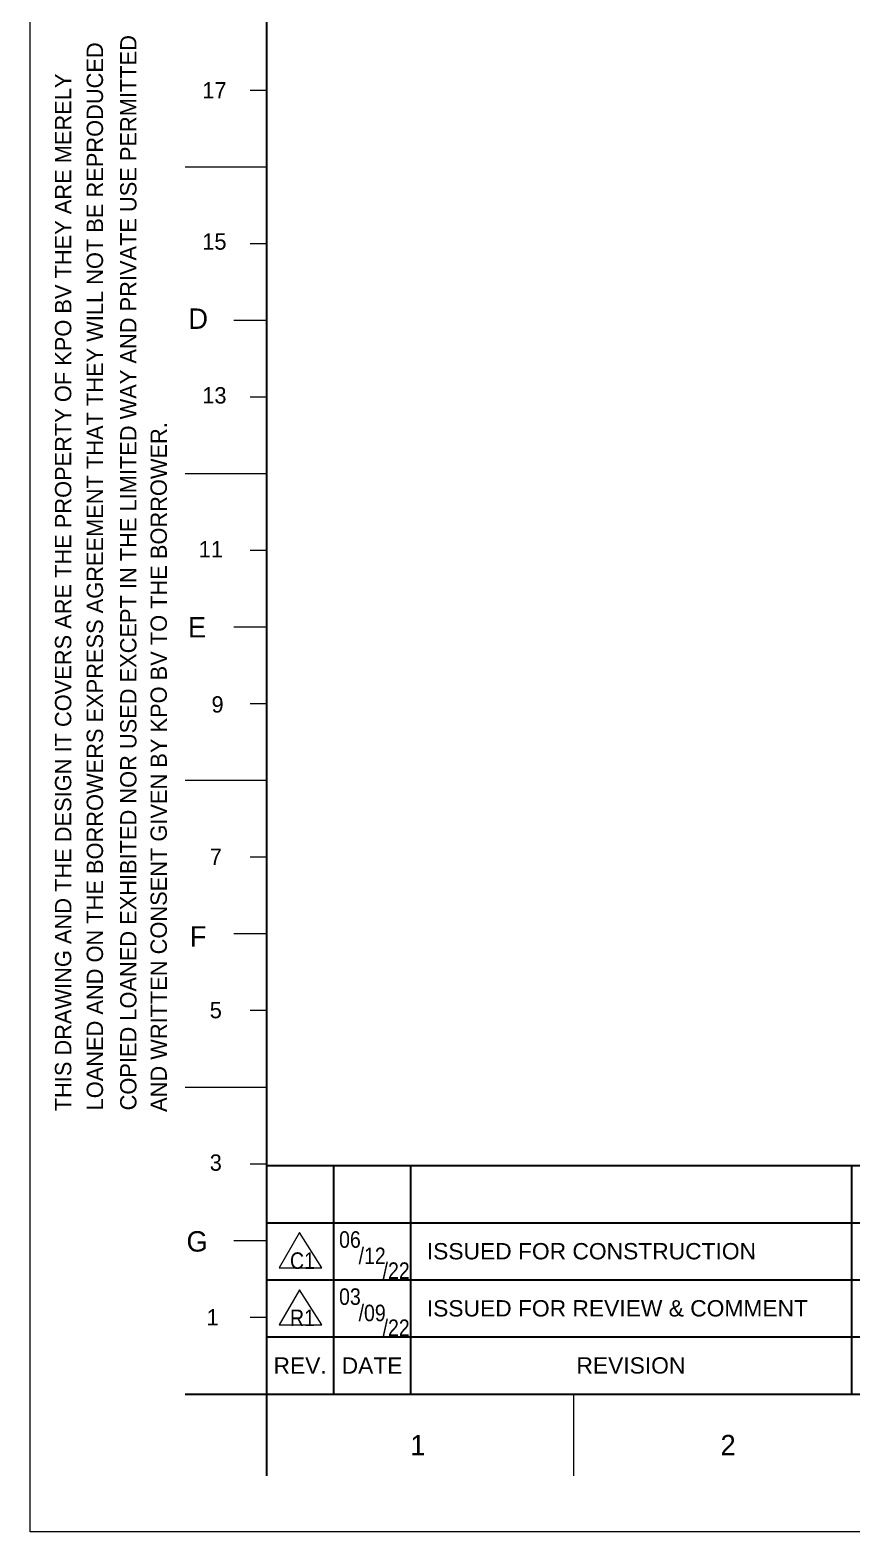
# Model space of a CAD drawing. Header units: millimetres. Extents: x 136827 to 348827, y 2171 to 31871.
# Drawn here: x 136827 to 146902, y 2171 to 20581 of the extents above; entities that cross this region are included whole.
import ezdxf

# ---------------------------------------------------------------- set-up
doc = ezdxf.new("R2010")
doc.units = ezdxf.units.MM
for name, color, linetype, lineweight in [('Level 1', 7, 'Continuous', 0), ('Level 2', 7, 'Continuous', 0), ('Text', 7, 'Continuous', 9)]:
    doc.layers.add(name, color=color, linetype=linetype, lineweight=lineweight)
doc.styles.add('01_ГОСТ_ISO', font='arial.ttf', dxfattribs={"height": 2.5})
doc.styles.add('Style-Arial', font='arial.ttf')
doc.styles.add('Styledgn000', font='dgn000.shx')
doc.styles.add('Styledgn001', font='dgn001.shx')

# ---------------------------------------------------------------- blocks, each defined once
blk = doc.blocks.new('AnonymousCell1')
at = {"layer": 'Level 1', "color": 7, "linetype": 'Continuous', "lineweight": 30, "char_height": 2.000025, "attachment_point": 7, "rotation": 90, "line_spacing_factor": 0.8, "style": 'Styledgn000'}
for s, insert in [('COPIED LOANED EXHIBITED NOR USED EXCEPT IN THE LIMITED WAY AND PRIVATE USE PERMITTED', (3.797508250000647, -78.23749999999973)), ('LOANED AND ON THE BORROWERS EXPRESS AGREEMENT THAT THEY WILL NOT BE REPRODUCED', (-0.3024917499997173, -78.23749999999973)), ('THIS DRAWING AND THE DESIGN IT COVERS ARE THE PROPERTY OF KPO BV THEY ARE MERELY', (-4.189991749999535, -78.34999999999991)), ('AND WRITTEN CONSENT GIVEN BY KPO BV TO THE BORROWER.', (7.522508250000101, -78.42499999999973))]:
    blk.add_mtext(s, dxfattribs=dict(at, insert=insert))

msp = doc.modelspace()

# ---------------------------------------------------------------- linework, layer by layer
at = {"layer": 'Level 1', "color": 7, "linetype": 'Continuous', "lineweight": 30}
for p, q in [((139726.8619486112, 31871.03941830341), (139726.8619486112, 2861.039418303408)), ((139726.8619486112, 30181.03941830341), (139726.8619486112, 3861.039418303408)), ((139726.8619486112, 6661.039418303408), (177326.8619486112, 6661.039418303408)), ((140548.1119486131, 6661.039418303408), (140548.1119486131, 3861.039418303408)), ((141490.6119486131, 6661.039418303408), (141490.6119486131, 3861.039418303408)), ((146894.3619486131, 6661.039418303408), (146894.3619486131, 3861.039418303408)), ((139726.8619486112, 5961.039418303408), (151168.1980429441, 5961.039418303408)), ((139726.8619486112, 5261.039418303408), (151168.1980429441, 5261.039418303408)), ((139726.8619486112, 4561.039418303408), (151168.1980429441, 4561.039418303408)), ((138726.8619486112, 3861.039418303408), (151019.3619486131, 3861.039418303408)), ((139726.8619486112, 3861.039418303408), (178470.6119486112, 3861.039418303408))]:
    msp.add_line(p, q, dxfattribs=at)
at = {"layer": 'Level 1', "color": 7, "linetype": 'Continuous', "lineweight": 0}
for p, q in [((139726.8619486112, 19841.03941830294), (139526.8619486112, 19841.03941830294)), ((139726.8619486112, 18901.03941830387), (138726.8619486112, 18901.03941830387)), ((139726.8619486112, 17961.03941830341), (139526.8619486112, 17961.03941830341)), ((139726.8619486112, 17021.03941830341), (139326.8619486112, 17021.03941830341)), ((139726.8619486112, 16081.03941830341), (139526.8619486112, 16081.03941830341)), ((139726.8619486112, 15141.03941830294), (138726.8619486112, 15141.03941830294)), ((139726.8619486112, 14201.03941830387), (139526.8619486112, 14201.03941830387)), ((139726.8619486112, 13261.03941830341), (139326.8619486112, 13261.03941830341)), ((139726.8619486112, 12321.03941830341), (139526.8619486112, 12321.03941830341)), ((139726.8619486112, 11381.03941830341), (138726.8619486112, 11381.03941830341)), ((139726.8619486112, 10441.03941830294), (139526.8619486112, 10441.03941830294)), ((139726.8619486112, 9501.039418303873), (139326.8619486112, 9501.039418303873)), ((139726.8619486112, 8561.039418303408), (139526.8619486112, 8561.039418303408)), ((139726.8619486112, 7621.039418303408), (138726.8619486112, 7621.039418303408)), ((139726.8619486112, 6681.039418303408), (139526.8619486112, 6681.039418303408)), ((139726.8619486112, 5741.039418302942), (139326.8619486112, 5741.039418302942)), ((140129.8956179695, 5840.925777605713), (139881.2706179695, 5410.050777605742)), ((140405.5206179696, 5410.050777605742), (140129.8956179695, 5840.925777605713)), ((139881.2706179695, 5410.050777605742), (140405.5206179696, 5410.050777605742)), ((140129.8956179695, 5140.925777605713), (139881.2706179695, 4710.050777605742)), ((140405.5206179696, 4710.050777605742), (140129.8956179695, 5140.925777605713)), ((139726.8619486112, 4801.039418303873), (139526.8619486112, 4801.039418303873)), ((139881.2706179695, 4710.050777605742), (140405.5206179696, 4710.050777605742)), ((143486.8619486112, 3861.039418303408), (143486.8619486112, 2861.039418303408))]:
    msp.add_line(p, q, dxfattribs=at)
at = {"layer": 'Level 1', "color": 126, "linetype": 'Continuous', "lineweight": 0, "true_color": 0x006969, "flags": 128}
msp.add_lwpolyline([(136826.8619486112, 31871.03941830341), (178826.8619486112, 31871.03941830341), (178826.8619486112, 2171.039418303408), (136826.8619486112, 2171.039418303408), (136826.8619486112, 31871.03941830341)], dxfattribs=at)

# ---------------------------------------------------------------- block references
at = {"color": 7, "linetype": 'Continuous', "lineweight": 0, "xscale": 100, "yscale": 100, "zscale": 100}
msp.add_blockref('AnonymousCell1', (137754.3619486131, 15162.28941830341), dxfattribs=at)

# ---------------------------------------------------------------- texts
at = {"layer": 'Level 1', "color": 7, "linetype": 'Continuous', "lineweight": 30, "line_spacing_factor": 0.8}
for s, insert, char_height, attachment_point, style in [('{\\Fdgn000|c0;17}', (139087.4984873123, 19843.536918303), 199.995, 5, 'Styledgn001'), ('{\\Fdgn000|c0;15}', (139086.7172568403, 17987.286918303), 199.995, 5, 'Styledgn001'), ('{\\Fdgn000|c0;D}', (138888.0250524022, 17043.5381683032), 249.9975, 5, 'Styledgn001'), ('{\\Fdgn000|c0;13}', (139086.7172568403, 16102.28691830346), 199.995, 5, 'Styledgn001'), ('{\\Fdgn000|c0;11}', (139043.4077927303, 14217.28691830346), 199.995, 5, 'Styledgn001'), ('{\\Fdgn000|c0;E}', (138874.6199600901, 13261.03816830367), 249.9975, 5, 'Styledgn001'), ('{\\Fdgn000|c0;9}', (139125.3174246885, 12313.53691830346), 199.995, 5, 'Styledgn001'), ('{\\Fdgn000|c0;7}', (139104.5726581458, 10447.28691830393), 199.995, 5, 'Styledgn001'), ('{\\Fdgn000|c0;F}', (138887.1199600901, 9471.038168303203), 249.9975, 5, 'Styledgn001'), ('{\\Fdgn000|c0;5}', (139103.7914276775, 8566.03691830393), 199.995, 5, 'Styledgn001'), ('{\\Fdgn000|c0;3}', (139103.7914276775, 6697.286918303929), 199.995, 5, 'Styledgn001'), ('{\\Fdgn000|c0;G}', (138875.1801447198, 5731.038168303203), 249.9975, 5, 'Styledgn001'), ('{\\Fdgn000|c0;1}', (139064.2319635674, 4802.286918303464), 199.995, 5, 'Styledgn001'), ('1', (141488.1119486131, 3236.038168303668), 249.9975, 4, 'Styledgn000'), ('{\\Fdgn000|c0;2}', (145290.6119486131, 3236.038168303668), 249.9975, 4, 'Styledgn001')]:
    msp.add_mtext(s, dxfattribs=dict(at, insert=insert, char_height=char_height, attachment_point=attachment_point, style=style))
at = {"layer": 'Level 2', "color": 7, "linetype": 'Continuous', "lineweight": 0, "char_height": 202.2585319369742, "attachment_point": 4, "line_spacing_factor": 0.6, "style": 'Style-Arial'}
for s, insert in [('\\pxt0;{\\fArial|b0|i0|c204|p34;\\W0.84545;06}', (140615.1616454981, 5754.34559372782)), ('\\pxt0;{\\fArial|b0|i0|c0|p34;\\W0.8455;C\\fArial|b0|i0|c204|p34;\\W0.84545;1}', (140013.2467608592, 5495.555569968434)), ('\\pxt0;{\\fArial|b0|i0|c0|p34;\\W0.84545;/1\\fArial|b0|i0|c204|p34;2}', (140854.4307237816, 5554.351606761025)), ('\\pxt0;{\\fArial|b0|i0|c0|p34;\\W0.84545;/22}', (141148.7125252964, 5372.937471191224)), ('\\pxt0;{\\fArial|b0|i0|c0|p34;\\W0.84545;0\\fArial|b0|i0|c204|p34;3}', (140615.1616454981, 5054.34559372782)), ('\\pxt0;{\\fArial|b0|i0|c0|p34;\\W0.84545;R\\fArial|b0|i0|c204|p34;1}', (140013.2467608592, 4795.555569968434)), ('\\pxt0;{\\fArial|b0|i0|c0|p34;\\W0.84545;/09}', (140854.4307237816, 4854.351606761025)), ('\\pxt0;{\\fArial|b0|i0|c0|p34;\\W0.84545;/22}', (141148.7125252964, 4672.937471191224))]:
    msp.add_mtext(s, dxfattribs=dict(at, insert=insert))
at = {"layer": 'Text', "char_height": 200, "attachment_point": 5, "style": '01_ГОСТ_ISO'}
for s, insert, width, rotation in [('\\pxi1,ql;{\\C0;ISSUED FOR CONSTRUCTION}', (144192.486948614, 5611.039418303408), 5403.804648373713, 0.004474378926858075), ('\\pxi1,ql;{\\fArial|b0|i0|c204|p34;\\C0;ISSUED FOR REVIEW & COMMENT}', (144192.486948614, 4911.039418303408), 5403.804648373713, 0.004474378926858075), ('{\\fArial|b0|i0|c0|p34;\\C0;REV.}', (140137.4869486131, 4211.039418303408), 821.3046623467234, 0.004474378926858074), ('{\\fArial|b0|i0|c0|p34;\\C0;DATE}', (141019.3619486131, 4211.039418303408), 942.5546619770588, 0.004474378926858074), ('{\\fArial|b0|i0|c0|p34;\\C0;REVISION}', (144192.4869486112, 4211.039418303408), 5403.804648373698, 0.004474378926858074)]:
    msp.add_mtext(s, dxfattribs=dict(at, insert=insert, width=width, rotation=rotation))

doc.saveas('drawing.dxf')
